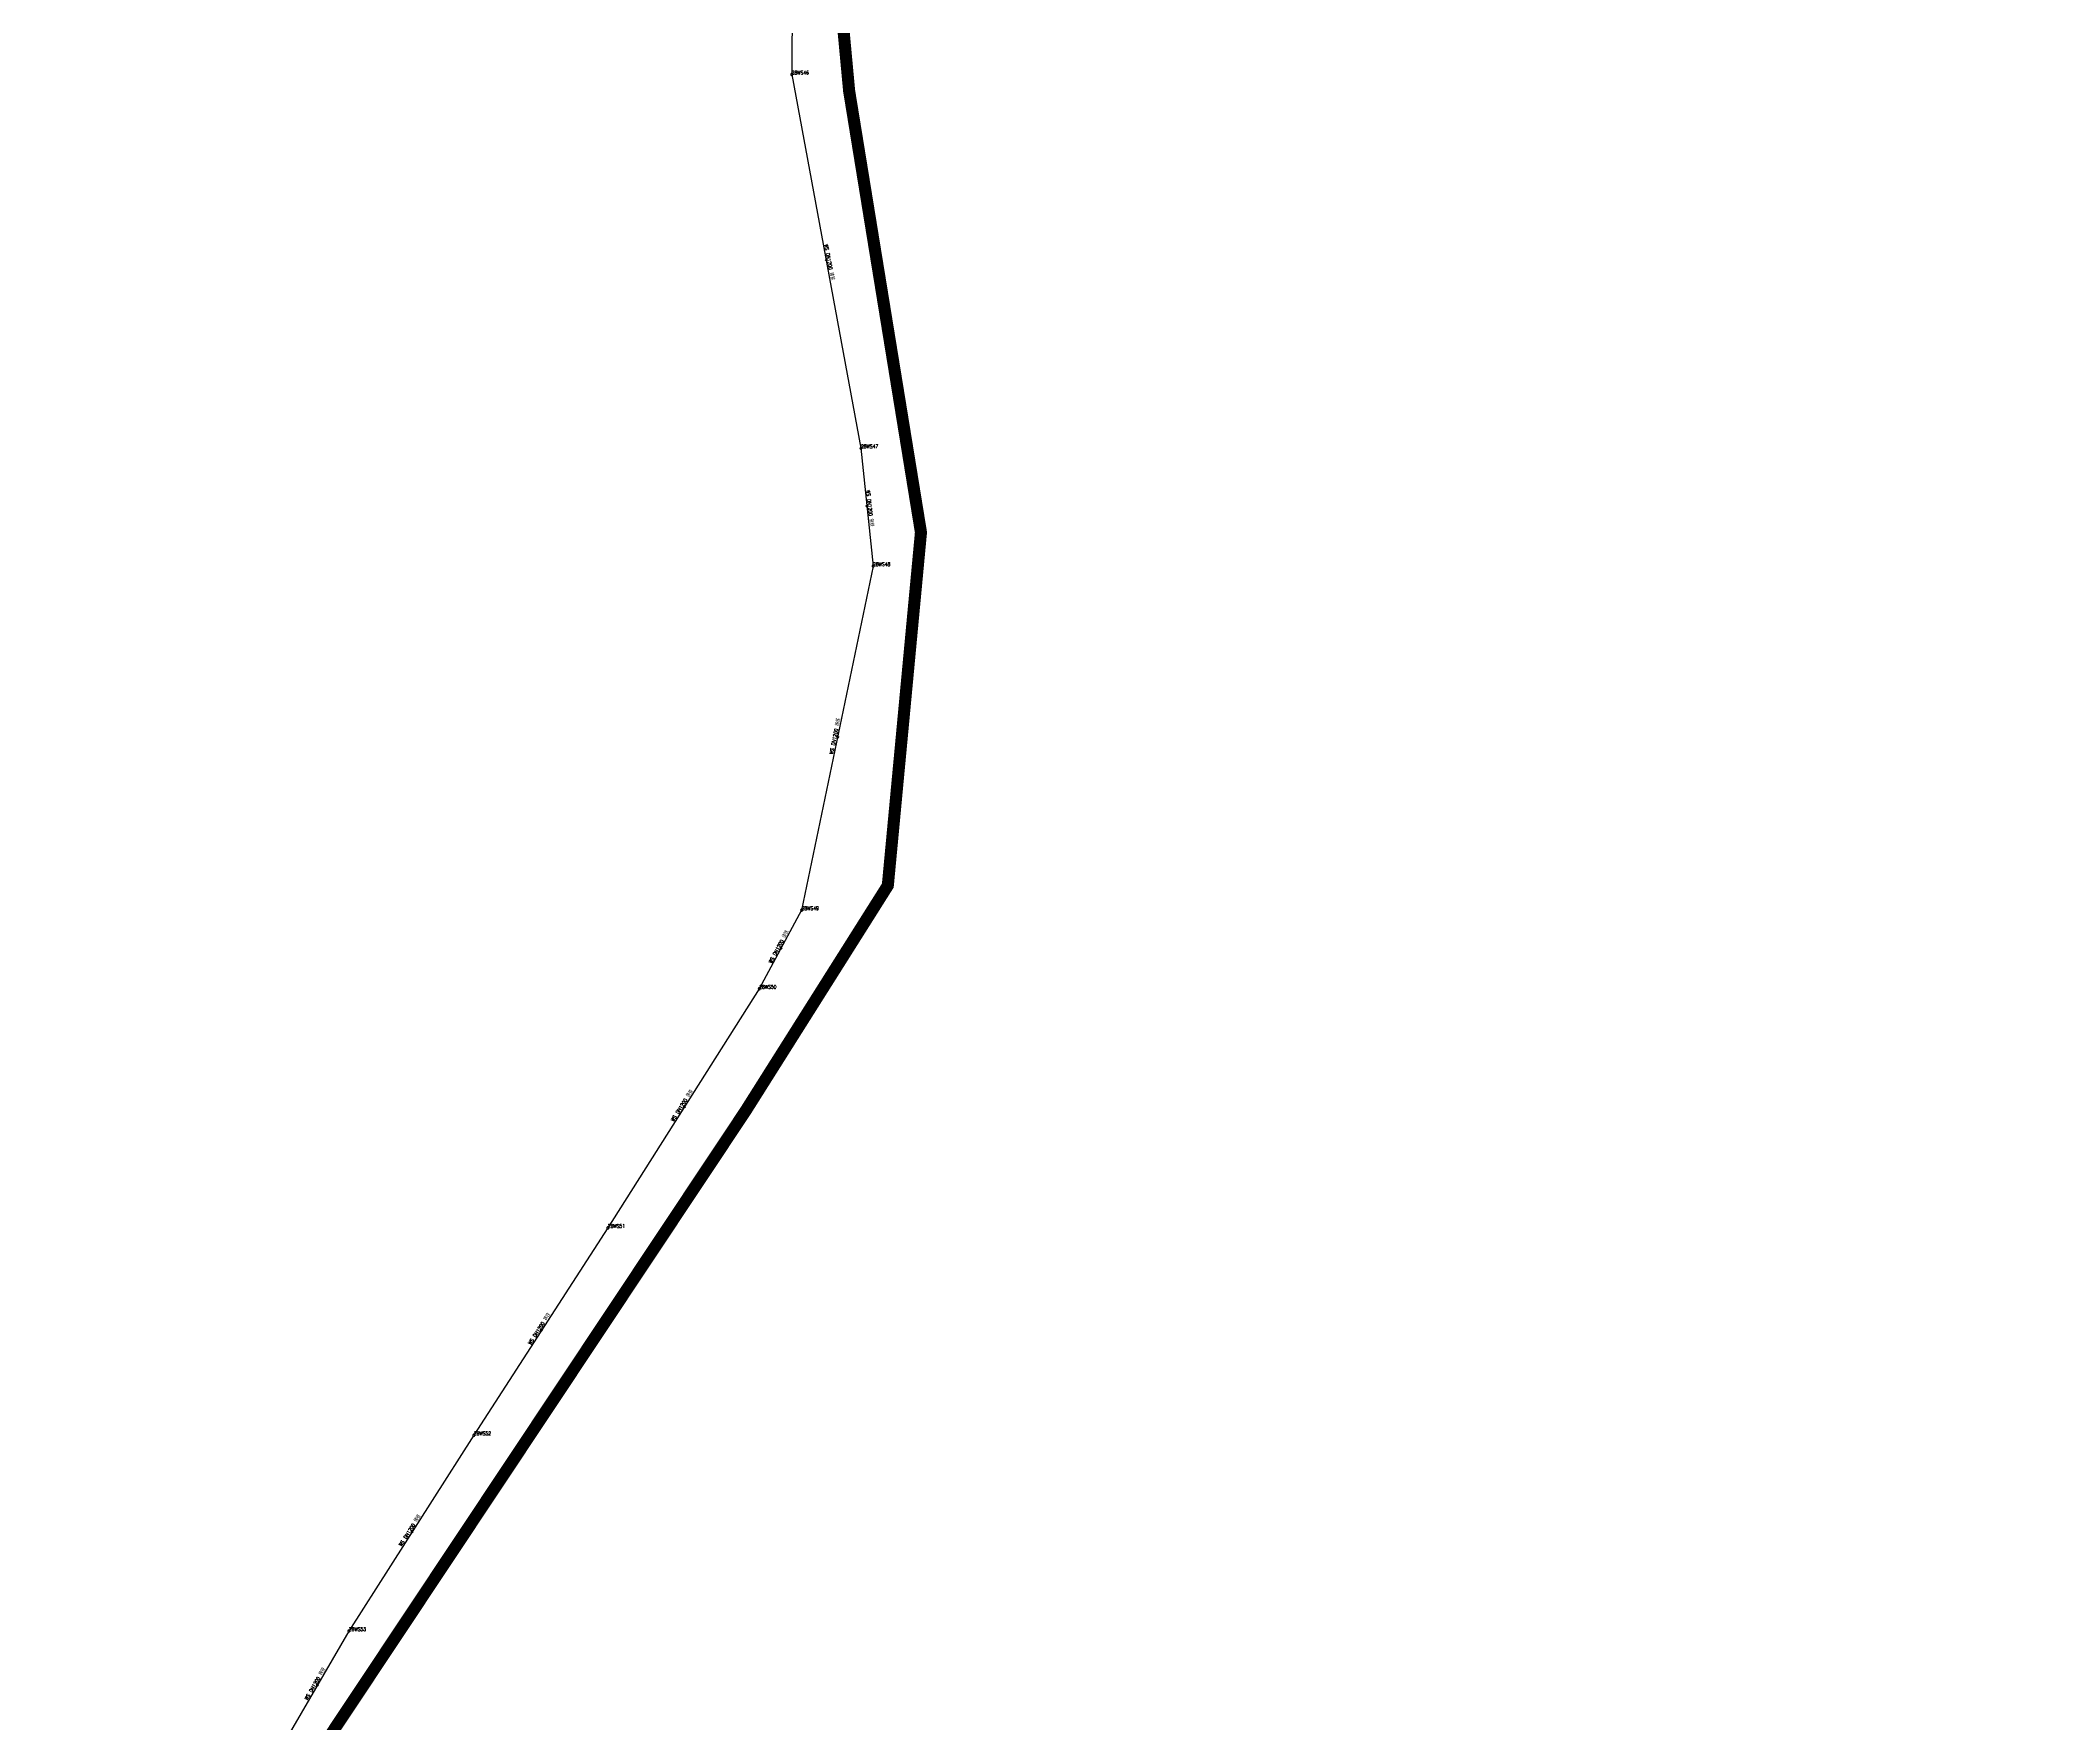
# Model space of a CAD drawing. Extents: x 78813 to 99477, y 2421021 to 2448125.
# Drawn here: x 82878.5 to 83374.1, y 2431785.5 to 2432203.4 of the extents above; entities that cross this region are included whole.
import ezdxf
from ezdxf.enums import TextEntityAlignment as Align

# ---------------------------------------------------------------- set-up
doc = ezdxf.new("R2010")
doc.units = 0
doc.set_wipeout_variables(frame=1)
doc.layers.get('0').update_dxf_attribs({"linetype": 'CONTINUOUS'})
doc.layers.add('DX_WS', color=16, linetype='CONTINUOUS')
doc.layers.add('道路', color=5, linetype='CONTINUOUS')
doc.layers.add('WSLINE', color=7, linetype='CONTINUOUS', true_color=0x7f0000)
doc.styles.add('CcNameZT', font='txt.SHX', dxfattribs={"width": 0.8, "bigfont": 'HZTXT.SHX'})

# ---------------------------------------------------------------- blocks, each defined once
blk = doc.blocks.new('PS管线点')
blk.add_wipeout([(0.5, 0), (0.5, 0.03), (0.5, 0.07), (0.49, 0.1), (0.48, 0.14), (0.47, 0.17), (0.46, 0.2), (0.44, 0.23), (0.42, 0.26), (0.4, 0.29), (0.38, 0.32), (0.36, 0.35), (0.33, 0.37), (0.31, 0.39), (0.28, 0.41), (0.25, 0.43), (0.22, 0.45), (0.19, 0.46), (0.15, 0.48), (0.12, 0.49), (0.09, 0.49), (0.05, 0.5), (0.02, 0.5), (-0.02, 0.5), (-0.05, 0.5), (-0.09, 0.49), (-0.12, 0.49), (-0.15, 0.48), (-0.19, 0.46), (-0.22, 0.45), (-0.25, 0.43), (-0.28, 0.41), (-0.31, 0.39), (-0.33, 0.37), (-0.36, 0.35), (-0.38, 0.32), (-0.4, 0.29), (-0.42, 0.26), (-0.44, 0.23), (-0.46, 0.2), (-0.47, 0.17), (-0.48, 0.14), (-0.49, 0.1), (-0.5, 0.07), (-0.5, 0.03), (-0.5, 0), (-0.5, -0.03), (-0.5, -0.07), (-0.49, -0.1), (-0.48, -0.14), (-0.47, -0.17), (-0.46, -0.2), (-0.44, -0.23), (-0.42, -0.26), (-0.4, -0.29), (-0.38, -0.32), (-0.36, -0.35), (-0.33, -0.37), (-0.31, -0.39), (-0.28, -0.41), (-0.25, -0.43), (-0.22, -0.45), (-0.19, -0.46), (-0.15, -0.48), (-0.12, -0.49), (-0.09, -0.49), (-0.05, -0.5), (-0.02, -0.5), (0.02, -0.5), (0.05, -0.5), (0.09, -0.49), (0.12, -0.49), (0.15, -0.48), (0.19, -0.46), (0.22, -0.45), (0.25, -0.43), (0.28, -0.41), (0.31, -0.39), (0.33, -0.37), (0.36, -0.35), (0.38, -0.32), (0.4, -0.29), (0.42, -0.26), (0.44, -0.23), (0.46, -0.2), (0.47, -0.17), (0.48, -0.14), (0.49, -0.1), (0.5, -0.07)])
blk.add_lwpolyline([(0.5, 0), (0.5, 0.03), (0.5, 0.07), (0.49, 0.1), (0.48, 0.14), (0.47, 0.17), (0.46, 0.2), (0.44, 0.23), (0.42, 0.26), (0.4, 0.29), (0.38, 0.32), (0.36, 0.35), (0.33, 0.37), (0.31, 0.39), (0.28, 0.41), (0.25, 0.43), (0.22, 0.45), (0.19, 0.46), (0.15, 0.48), (0.12, 0.49), (0.09, 0.49), (0.05, 0.5), (0.02, 0.5), (-0.02, 0.5), (-0.05, 0.5), (-0.09, 0.49), (-0.12, 0.49), (-0.15, 0.48), (-0.19, 0.46), (-0.22, 0.45), (-0.25, 0.43), (-0.28, 0.41), (-0.31, 0.39), (-0.33, 0.37), (-0.36, 0.35), (-0.38, 0.32), (-0.4, 0.29), (-0.42, 0.26), (-0.44, 0.23), (-0.46, 0.2), (-0.47, 0.17), (-0.48, 0.14), (-0.49, 0.1), (-0.5, 0.07), (-0.5, 0.03), (-0.5, 0), (-0.5, -0.03), (-0.5, -0.07), (-0.49, -0.1), (-0.48, -0.14), (-0.47, -0.17), (-0.46, -0.2), (-0.44, -0.23), (-0.42, -0.26), (-0.4, -0.29), (-0.38, -0.32), (-0.36, -0.35), (-0.33, -0.37), (-0.31, -0.39), (-0.28, -0.41), (-0.25, -0.43), (-0.22, -0.45), (-0.19, -0.46), (-0.15, -0.48), (-0.12, -0.49), (-0.09, -0.49), (-0.05, -0.5), (-0.02, -0.5), (0.02, -0.5), (0.05, -0.5), (0.09, -0.49), (0.12, -0.49), (0.15, -0.48), (0.19, -0.46), (0.22, -0.45), (0.25, -0.43), (0.28, -0.41), (0.31, -0.39), (0.33, -0.37), (0.36, -0.35), (0.38, -0.32), (0.4, -0.29), (0.42, -0.26), (0.44, -0.23), (0.46, -0.2), (0.47, -0.17), (0.48, -0.14), (0.49, -0.1), (0.5, -0.07), (0.5, 0)], close=True)
blk = doc.blocks.new('LX')
for p, q in [((-0.866, 0.5), (0, 0)), ((0, 0), (-0.866, -0.5))]:
    blk.add_line(p, q)

msp = doc.modelspace()

# ---------------------------------------------------------------- linework, layer by layer
at = {"layer": 'WSLINE'}
for p, q in [((83065.38, 2432247.63), (83065.13, 2432194.79)), ((83065.13, 2432194.79), (83082.32, 2432101.99)), ((83082.32, 2432101.99), (83085.33, 2432072.73)), ((83085.33, 2432072.73), (83067.59, 2431987.32)), ((83067.59, 2431987.32), (83057.08, 2431967.81)), ((83057.08, 2431967.81), (83019.47, 2431908.42)), ((83019.47, 2431908.42), (82986.21, 2431856.94)), ((82986.21, 2431856.94), (82955.18, 2431808.34)), ((82955.18, 2431808.34), (82939.23, 2431780.8))]:
    msp.add_line(p, q, dxfattribs=at)

# ---------------------------------------------------------------- block references
at = {"layer": 'DX_WS', "yscale": 0.5, "zscale": 0.5}
for p, xscale, rotation in [((83073.72, 2432148.39), 0.499999999875853, 280.7493196172192), ((83083.82, 2432087.36), 0.5000000000743151, 275.5926994566413), ((83076.46, 2432030.02), 0.4999999999157171, 258.4039656022363), ((83062.34, 2431977.56), 0.499999999794626, 241.7881895334622), ((83038.28, 2431938.12), 0.4999999998950936, 237.7774849716425), ((83002.84, 2431882.68), 0.4999999999089995, 237.204527176746), ((82970.7, 2431832.64), 0.4999999999089995, 237.204527176746), ((82947.21, 2431794.57), 0.5000000000443101, 240.0693161619833)]:
    msp.add_blockref('LX', p, dxfattribs=dict(at, xscale=xscale, rotation=rotation))

# ---------------------------------------------------------------- texts
at = {"layer": 'DX_WS', "style": 'CcNameZT', "width": 0.8}
for rotation, p in [(280.4895, (83073.97, 2432148.44, -1.2)), (275.8767, (83084.07, 2432087.38, -1.2)), (78.2688, (83076.22, 2432030.07, -1.2)), (61.6866, (83062.12, 2431977.68, -1.2)), (57.6526, (83038.06, 2431938.25, -1.2)), (57.1352, (83002.63, 2431882.82, -1.2)), (57.4441, (82970.49, 2431832.78, -1.2)), (59.922, (82946.99, 2431794.7, -1.2))]:
    msp.add_text(' WS DN1200 铸铁', height=0.9, rotation=rotation, dxfattribs=at).set_placement(p, align=Align.CENTER)

# ---------------------------------------------------------------- next in the draw order: block references
at = {"layer": 'DX_WS', "xscale": 0.5, "yscale": 0.5, "zscale": 0.5}
for p in [(83065.13, 2432194.79, -1.2), (83082.32, 2432101.99, -1.2), (83085.33, 2432072.73, -1.2), (83067.59, 2431987.32, -1.2), (83057.08, 2431967.81, -1.2), (83019.47, 2431908.42, -1.2), (82986.21, 2431856.94, -1.2), (82955.18, 2431808.34, -1.2)]:
    msp.add_blockref('PS管线点', p, dxfattribs=at)

# ---------------------------------------------------------------- next in the draw order: linework, layer by layer
at = {"layer": '道路', "const_width": 3, "flags": 128}
msp.add_lwpolyline([(82798.71, 2431241.55), (82917.63, 2431376.55), (82977.22, 2431491.26), (82986.98, 2431557.75), (82950.35, 2431652.16), (82928.03, 2431707.9), (82931.37, 2431753.61), (83053.64, 2431937.42), (83088.98, 2431993.41), (83097.21, 2432081.08), (83079.38, 2432190.67), (83073.9, 2432249.57), (83105.43, 2432310.24), (83155, 2432374.24), (83222.69, 2432447.9), (83288.74, 2432540.98), (83372.55, 2432628.98)], dxfattribs=at)

# ---------------------------------------------------------------- next in the draw order: texts
at = {"layer": 'DX_WS', "style": 'CcNameZT', "width": 0.8}
for s, p in [('28WS46', (83065.13, 2432194.79, -1.2)), ('28WS47', (83082.32, 2432101.99, -1.2)), ('28WS48', (83085.33, 2432072.73, -1.2)), ('28WS49', (83067.59, 2431987.32, -1.2)), ('28WS50', (83057.08, 2431967.81, -1.2)), ('28WS51', (83019.47, 2431908.42, -1.2)), ('28WS52', (82986.21, 2431856.94, -1.2)), ('28WS53', (82955.18, 2431808.34, -1.2))]:
    msp.add_text(s, height=0.9, dxfattribs=at).set_placement(p)

doc.saveas('drawing.dxf')
